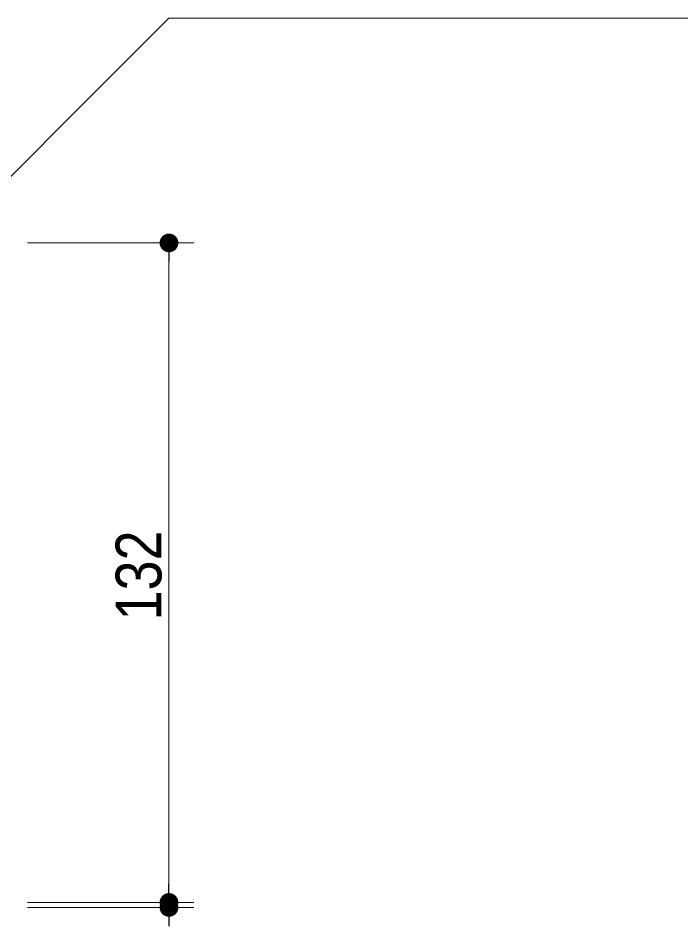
# Model space of a CAD drawing. Units: millimetres, scale not verified. Extents: x -9094 to 9094, y -4567 to 4567.
# Drawn here: x -4252 to -3455, y -3290 to -2207 of the extents above; entities that cross this region are included whole.
import ezdxf
from ezdxf.enums import TextEntityAlignment as Align

# ---------------------------------------------------------------- set-up
doc = ezdxf.new("R2010")
doc.units = ezdxf.units.MM
doc.header["$LTSCALE"] = 30
doc.header["$PDMODE"] = 32
doc.header["$PDSIZE"] = 15
for name, color, linetype, lineweight in [('0-0_2寸法-3', 7, 'Continuous', 15), ('0-2_2寸法-1', 7, 'Continuous', 15), ('0-3_0', 7, 'Continuous', 25)]:
    doc.layers.add(name, color=color, linetype=linetype, lineweight=lineweight)
doc.layers.add('0-4_Defpoints', color=7, linetype='Continuous')
doc.styles.add('ＭＳ Ｐゴシック', font='')
doc.styles.get('ＭＳ Ｐゴシック').set_extended_font_data('MS PGothic')

# ---------------------------------------------------------------- blocks, each defined once
blk = doc.blocks.new('_Dot')
at = {"layer": '0-3_0'}
blk.add_line((-15, 0), (-30, 0), dxfattribs=at)
for points in [[(0, 0), (-4.64, 14.27), (-2.81, 14.73)], [(0, 0), (-2.81, 14.73), (-0.94, 14.97)], [(0, 0), (-0.94, 14.97), (0.94, 14.97)], [(0, 0), (0.94, 14.97), (2.81, 14.73)], [(0, 0), (2.81, 14.73), (4.64, 14.27)], [(0, 0), (-15, 0), (-14.88, 1.88)], [(0, 0), (-14.88, -1.88), (-15, 0)], [(0, 0), (-14.88, 1.88), (-14.53, 3.73)], [(0, 0), (-14.53, -3.73), (-14.88, -1.88)], [(0, 0), (-14.53, 3.73), (-13.95, 5.52)], [(0, 0), (-13.95, -5.52), (-14.53, -3.73)], [(0, 0), (-13.95, 5.52), (-13.14, 7.23)], [(0, 0), (-13.14, -7.23), (-13.95, -5.52)], [(0, 0), (-13.14, 7.23), (-12.14, 8.82)], [(0, 0), (-12.14, -8.82), (-13.14, -7.23)], [(0, 0), (-12.14, 8.82), (-10.93, 10.27)], [(0, 0), (-10.93, -10.27), (-12.14, -8.82)], [(0, 0), (-10.93, 10.27), (-9.56, 11.56)], [(0, 0), (-9.56, -11.56), (-10.93, -10.27)], [(0, 0), (-9.56, 11.56), (-8.04, 12.66)], [(0, 0), (-8.04, -12.66), (-9.56, -11.56)], [(0, 0), (-8.04, 12.66), (-6.39, 13.57)], [(0, 0), (-6.39, -13.57), (-8.04, -12.66)], [(0, 0), (-6.39, 13.57), (-4.64, 14.27)], [(0, 0), (-4.64, -14.27), (-6.39, -13.57)], [(0, 0), (-2.81, -14.73), (-4.64, -14.27)], [(0, 0), (-0.94, -14.97), (-2.81, -14.73)], [(0, 0), (0.94, -14.97), (-0.94, -14.97)], [(0, 0), (4.64, 14.27), (6.39, 13.57)], [(0, 0), (6.39, 13.57), (8.04, 12.66)], [(0, 0), (8.04, 12.66), (9.56, 11.56)], [(0, 0), (9.56, 11.56), (10.93, 10.27)], [(0, 0), (10.93, 10.27), (12.14, 8.82)], [(0, 0), (12.14, 8.82), (13.14, 7.23)], [(0, 0), (13.14, 7.23), (13.95, 5.52)], [(0, 0), (13.95, 5.52), (14.53, 3.73)], [(0, 0), (14.53, 3.73), (14.88, 1.88)], [(0, 0), (14.88, 1.88), (15, 0)], [(0, 0), (2.81, -14.73), (0.94, -14.97)], [(0, 0), (4.64, -14.27), (2.81, -14.73)], [(0, 0), (6.39, -13.57), (4.64, -14.27)], [(0, 0), (8.04, -12.66), (6.39, -13.57)], [(0, 0), (9.56, -11.56), (8.04, -12.66)], [(0, 0), (10.93, -10.27), (9.56, -11.56)], [(0, 0), (12.14, -8.82), (10.93, -10.27)], [(0, 0), (13.14, -7.23), (12.14, -8.82)], [(0, 0), (13.95, -5.52), (13.14, -7.23)], [(0, 0), (14.53, -3.73), (13.95, -5.52)], [(0, 0), (14.88, -1.88), (14.53, -3.73)], [(0, 0), (15, 0), (14.88, -1.88)]]:
    blk.add_solid(points, dxfattribs=at)

msp = doc.modelspace()

# ---------------------------------------------------------------- linework, layer by layer
at = {"layer": '0-0_2寸法-3'}
msp.add_lwpolyline([(-4370.25, -2507), (-4070.25, -2207), (-3156.36, -2207)], dxfattribs=at)
at = {"layer": '0-2_2寸法-1'}
for p, q in [((-4240.25, -2477), (-4040.25, -2477)), ((-4070.25, -3246.49), (-4070.25, -2499.51)), ((-4070.25, -3246.49), (-4070.25, -3223.98)), ((-4240.25, -3269), (-4040.25, -3269)), ((-4240.25, -3269), (-4040.25, -3269)), ((-4070.25, -3269), (-4070.25, -3275)), ((-4240.25, -3275), (-4040.25, -3275))]:
    msp.add_line(p, q, dxfattribs=at)
at = {"layer": '0-4_Defpoints'}
for p in [(-4070.25, -2477), (-4070.25, -3275)]:
    msp.add_point(p, dxfattribs=at)

# ---------------------------------------------------------------- block references
at = {"layer": '0-2_2寸法-1', "xscale": 0.7503418, "yscale": 0.7503418}
for p, rotation in [((-4070.25, -2477), 90), ((-4070.25, -3269), 270), ((-4070.25, -3269), 270), ((-4070.25, -3275), 90)]:
    msp.add_blockref('_Dot', p, dxfattribs=dict(at, rotation=rotation))

# ---------------------------------------------------------------- texts
at = {"layer": '0-2_2寸法-1', "style": 'ＭＳ Ｐゴシック', "width": 0.9}
msp.add_text('132', height=54.99, rotation=90, dxfattribs=at).set_placement((-4062.81, -2930.34), align=Align.BOTTOM_LEFT)

doc.saveas('drawing.dxf')
